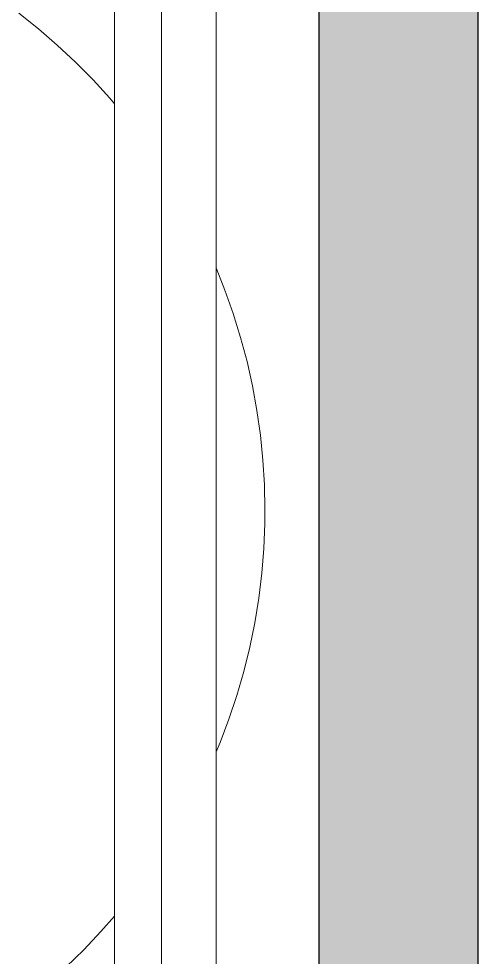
# Model space of a CAD drawing. Header units: millimetres. Extents: x 155927 to 317870, y -36033 to 97293.
# Drawn here: x 159422 to 159717, y 30921 to 31523 of the extents above; entities that cross this region are included whole.
import ezdxf

# ---------------------------------------------------------------- set-up
doc = ezdxf.new("R2010")
doc.units = ezdxf.units.MM
doc.header["$MEASUREMENT"] = 0
for name, color, linetype, lineweight in [('A-WALL-PATT', 7, 'CONTINUOUS', 9), ('I-FURN', 8, 'CONTINUOUS', 9), ('I-WALL', 7, 'CONTINUOUS', 9)]:
    doc.layers.add(name, color=color, linetype=linetype, lineweight=lineweight)

msp = doc.modelspace()

# ---------------------------------------------------------------- hatches: boundary and pattern name
at = {"layer": 'A-WALL-PATT'}
msp.add_hatch(color=256, dxfattribs=at).paths.add_polyline_path([(159614.74, 29907.61), (159716.74, 29907.61), (159716.74, 34245.61), (159614.74, 34245.61), (159614.74, 30208)], flags=0)

# ---------------------------------------------------------------- linework, layer by layer
at = {"layer": 'I-FURN'}
for p, q in [((159483.83, 30085.19), (159483.83, 32485.19)), ((159513.83, 32485.19), (159513.83, 30085.19)), ((159513.83, 32485.19), (159513.83, 30085.19)), ((159548.83, 30085.19), (159548.83, 32485.19)), ((159435.02, 31516.33), (159422.49, 31526.28)), ((159447.15, 31505.89), (159435.02, 31516.33)), ((159458.84, 31494.98), (159447.15, 31505.89)), ((159470.09, 31483.61), (159458.84, 31494.98)), ((159480.88, 31471.79), (159470.09, 31483.61)), ((159483.83, 31468.29), (159480.88, 31471.79)), ((159554.52, 31348.95), (159548.83, 31363.18)), ((159559.85, 31333.86), (159554.52, 31348.95)), ((159564.58, 31318.58), (159559.85, 31333.86)), ((159568.7, 31303.12), (159564.58, 31318.58)), ((159572.19, 31287.5), (159568.7, 31303.12)), ((159575.05, 31271.76), (159572.19, 31287.5)), ((159577.28, 31255.92), (159575.05, 31271.76)), ((159578.88, 31240), (159577.28, 31255.92)), ((159579.84, 31224.03), (159578.88, 31240)), ((159580.16, 31208.04), (159579.84, 31224.03)), ((159580.07, 31199.4), (159580.16, 31208.04)), ((159579.4, 31183.42), (159580.07, 31199.4)), ((159578.1, 31167.47), (159579.4, 31183.42)), ((159576.16, 31151.59), (159578.1, 31167.47)), ((159573.58, 31135.8), (159576.16, 31151.59)), ((159570.38, 31120.12), (159573.58, 31135.8)), ((159566.55, 31104.59), (159570.38, 31120.12)), ((159562.11, 31089.22), (159566.55, 31104.59)), ((159557.05, 31074.04), (159562.11, 31089.22)), ((159551.39, 31059.08), (159557.05, 31074.04)), ((159548.83, 31053.05), (159551.39, 31059.08)), ((159475.12, 30937.85), (159483.83, 30947.76)), ((159464.08, 30926.27), (159475.12, 30937.85)), ((159452.58, 30915.14), (159464.08, 30926.27))]:
    msp.add_line(p, q, dxfattribs=at)
at = {"layer": 'I-WALL', "lineweight": 30}
for p, q in [((159614.74, 34245.61), (159614.74, 29907.61)), ((159716.74, 29907.61), (159716.74, 34245.61))]:
    msp.add_line(p, q, dxfattribs=at)

doc.saveas('drawing.dxf')
